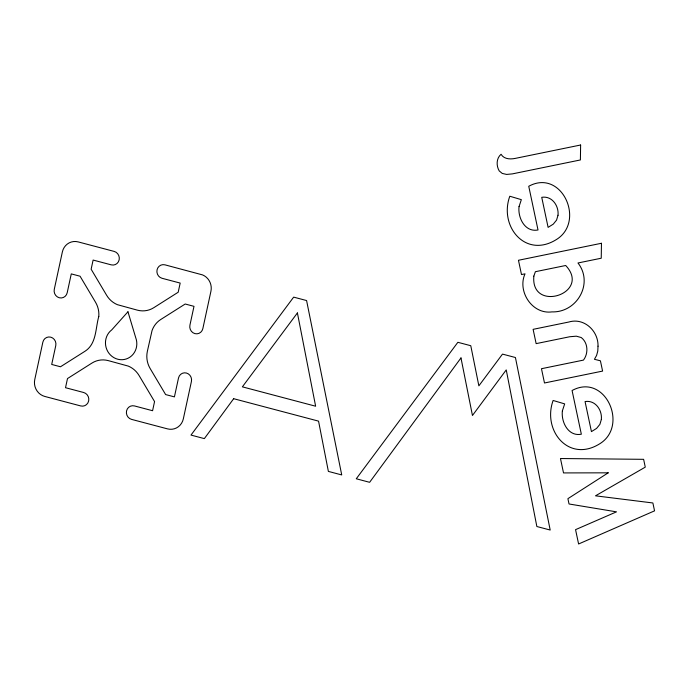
<?xml version="1.0" encoding="UTF-8"?>
<svg xmlns="http://www.w3.org/2000/svg" width="689" height="689" viewBox="0 0 689 689"><rect width="100%" height="100%" fill="white"/><g stroke="black" fill="none" stroke-linecap="round" stroke-linejoin="round"><path stroke-width="1.03" d="M519.041 206.648C517.706 217.776 524.915 232.529 538.014 229.98L528.747 186.271C561.664 168.305 585.633 221.203 556.652 239.384C525.664 259.038 498.784 226.423 509.8 196.236L521.34 199.655L519.041 206.648M562.37 410.894C561.035 422.021 568.244 436.766 581.344 434.216L572.077 390.517C604.994 372.551 628.962 425.449 599.981 443.63C568.993 463.284 542.105 430.668 553.129 400.473L564.67 403.892L562.37 410.894M580.62 145.009L580.396 159.951L512.366 173.886L506.63 174.429L502.247 173.43L499.198 170.889C496.183 165.713 496.235 158.349 501.067 154.267C503.917 159.245 510.308 159.435 515.303 158.384L580.62 145.009M601.463 243.269L601.239 258.22L577.968 262.983C593.849 283.334 577.046 312.711 551.941 311.893C532.097 314.572 517.12 291.223 525.018 273.834L521.487 274.558L518.464 260.27L601.463 243.269M533.846 276.108C530.452 313.366 591.885 293.445 565.703 265.498L535.379 271.707L533.846 276.108M598.018 346.179L597.785 351.071L596.588 355.446L594.435 359.288L600.412 360.803L602.599 371.087L544.491 382.989L541.468 368.71L583.454 360.106C588.544 353.466 588.13 342.743 581.215 337.524L576.314 336.18L569.725 336.749L536.145 343.63L533.114 329.342L568.752 322.039C584.057 317.362 598.491 330.944 598.018 346.179M98.794 316.449C95.401 328.162 96.684 343.88 84.945 351.287L60.494 366.772L51.701 364.447L55.775 345.594A6.959 6.597 74.5 0 0 50.762 337.171A6.959 6.597 74.5 0 0 42.847 342.183L34.76 379.579A13.926 13.194 74.5 0 0 44.785 396.442L80.734 405.942A6.959 6.597 74.5 0 0 88.657 400.929A6.959 6.597 74.5 0 0 83.645 392.497L65.515 387.709L67.496 378.562L91.947 363.069A22.642 21.454 74.5 0 1 108.199 360.597L128.309 366.109A22.642 21.454 74.5 0 1 139.083 375.531L154.56 401.575L152.579 410.722L134.458 405.933A6.959 6.597 74.5 0 0 126.543 410.945A6.959 6.597 74.5 0 0 131.547 419.377L167.505 428.877A13.926 13.194 74.5 0 0 183.334 418.852L191.421 381.456A6.959 6.597 74.5 0 0 186.418 373.025A6.959 6.597 74.5 0 0 178.494 378.037L174.42 396.89L165.627 394.564L150.15 368.52A22.642 21.454 74.5 0 1 147.334 351.442L152.054 330.522A22.642 21.454 74.5 0 1 160.752 319.498L185.203 304.013L193.997 306.338L189.923 325.191A6.959 6.597 74.5 0 0 194.935 333.622A6.959 6.597 74.5 0 0 202.85 328.601L210.937 291.206A13.926 13.194 74.5 0 0 202.575 274.911L164.964 264.843A6.959 6.597 74.5 0 0 157.049 269.855A6.959 6.597 74.5 0 0 162.053 278.287L180.182 283.076L178.201 292.222L153.75 307.716A22.642 21.454 74.5 0 1 137.499 310.188L117.388 304.676A22.642 21.454 74.5 0 1 106.614 295.254L91.137 269.21L93.118 260.063L111.239 264.852A6.959 6.597 74.5 0 0 119.154 259.839A6.959 6.597 74.5 0 0 114.15 251.407L78.193 241.908A13.926 13.194 74.5 0 0 62.363 251.933L54.276 289.328A6.959 6.597 74.5 0 0 59.28 297.76A6.959 6.597 74.5 0 0 67.203 292.747L71.277 273.895L80.07 276.22L95.547 302.264A22.642 21.454 74.5 0 1 98.794 316.449M558.012 215.261L556.548 220.127L553.25 224.166L548.108 227.37L541.735 197.321C552.044 195.598 559.003 205.856 558.012 215.261M601.342 419.506L599.878 424.372L596.579 428.412L591.438 431.615L585.064 401.566C595.374 399.844 602.332 410.101 601.342 419.506M233.666 398.698L204.349 438.617L190.991 435.086L293.66 297.131L306.588 300.55L341.727 474.936L328.377 471.405L318.551 421.134L233.666 398.698M460.975 357.935L369.623 482.309L356.273 478.777L457.858 342.304L470.776 345.714L478.864 385.849L502.496 354.103L515.424 357.513L550.192 530.039L536.852 526.517L506.243 369.907L472.456 415.493L460.975 357.935M297.407 312.944L242.373 386.848L315.631 406.217L297.407 312.944M127.956 311.781L111.739 329.893A16.484 15.623 74.5 0 0 107.811 351.571A16.484 15.623 74.5 0 0 128.223 358.159A16.484 15.623 74.5 0 0 135.699 337.619L127.956 311.781M608.215 472.826L567.908 498.672L569.028 503.986L616.491 511.849L575.556 529.652L578.596 543.991L654.55 510.85L652.879 502.97L595.494 495.822L645.274 467.142L643.621 459.322L560.467 458.529L563.516 472.921L608.215 472.826"/></g></svg>
